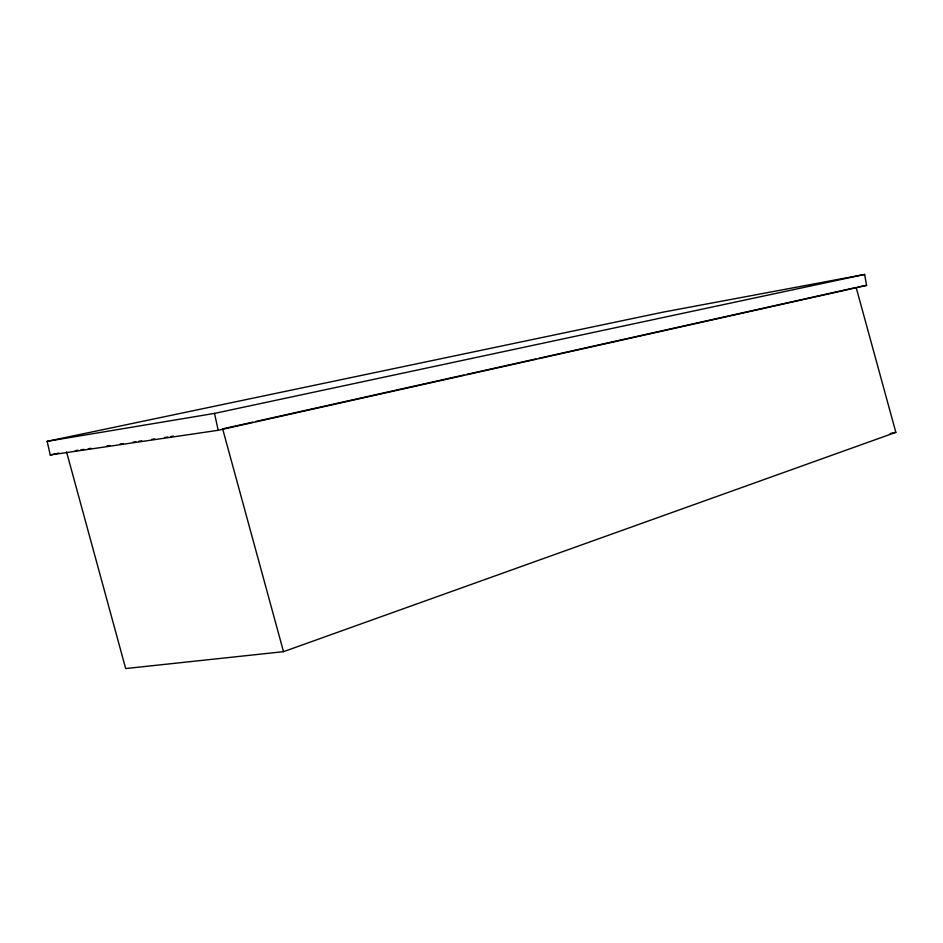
<?xml version="1.0" encoding="UTF-8"?>
<svg xmlns="http://www.w3.org/2000/svg" width="943" height="943" viewBox="0 0 943 943"><rect width="100%" height="100%" fill="white"/><g stroke="black" fill="none" stroke-linecap="round" stroke-linejoin="round"><path stroke-width="1.41" d="M66.564 451.956L125.678 668.552L283.513 651.672L895.85 432.342L856.15 287.462L538.677 358.328M252.818 422.134L222.642 428.876L283.513 651.672M255.683 421.497L463.98 374.996M466.856 374.359L535.801 358.965M218.187 430.291L866.57 285.411L864.637 274.448L662.941 312.168L47.15 441.348L50.25 454.974L218.187 430.291L214.521 413.399L47.15 441.348M50.25 454.974L58.89 453.1M214.521 413.399L864.637 274.448M890.121 433.544L895.85 432.342M857.918 286.967L866.57 285.411M75.228 450.671L78.128 450.247M81.015 449.811L83.903 449.387M88.241 448.75L91.129 448.314M107.03 445.968L109.918 445.544M120.032 444.047L122.92 443.623M133.046 442.126L135.933 441.689M138.821 441.265L141.709 440.841M151.835 439.344L154.723 438.919M164.836 437.422L167.724 436.998M170.624 436.562L173.512 436.137"/></g></svg>
